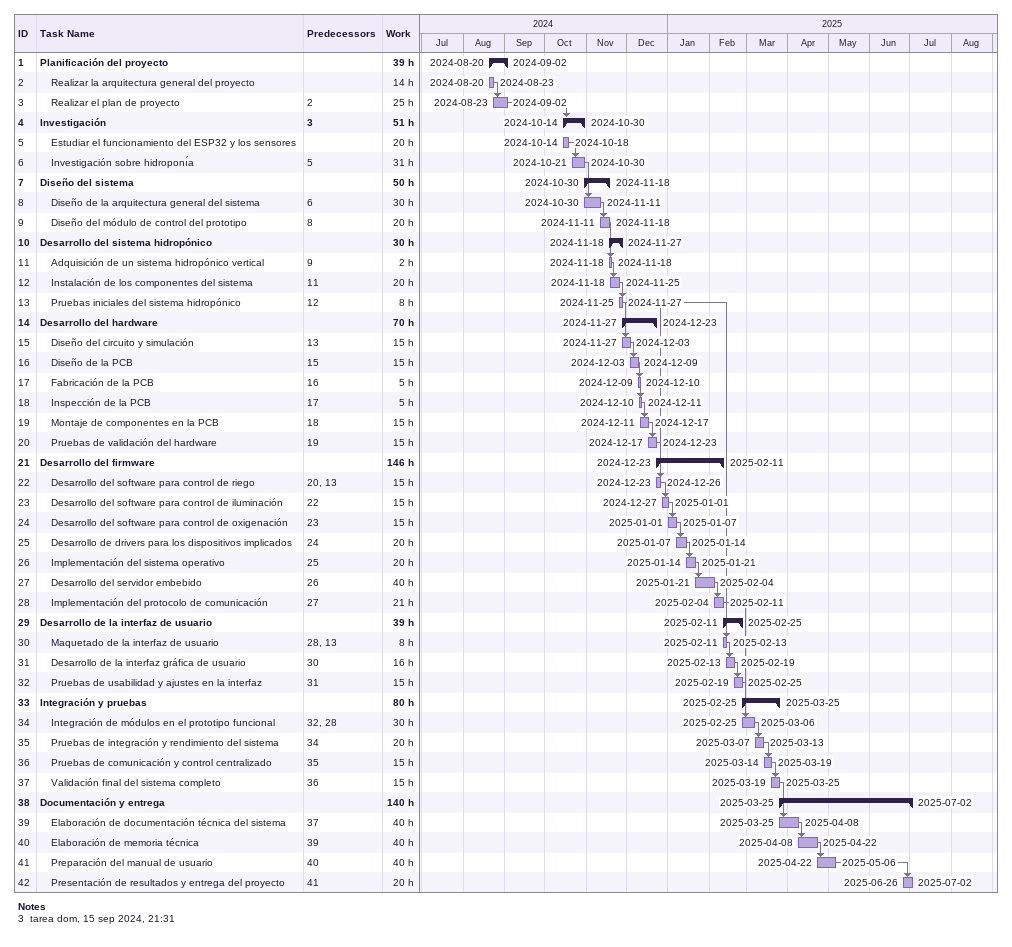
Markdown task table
| ID | Level | Task | Start | Finish | Predecessors | Work (h) |
|---|---|---|---|---|---|---|
| 1 | 1 | **Planificación del proyecto** | 2024-08-20 | 2024-09-02 |  | 39 |
| 2 | 2 | Realizar la arquitectura general del proyecto | 2024-08-20 | 2024-08-23 |  | 14 |
| 3 | 2 | Realizar el plan de proyecto | 2024-08-23 | 2024-09-02 | 2 | 25 |
| 4 | 1 | **Investigación** | 2024-10-14 | 2024-10-30 | 3 | 51 |
| 5 | 2 | Estudiar el funcionamiento del ESP32 y los sensores | 2024-10-14 | 2024-10-18 |  | 20 |
| 6 | 2 | Investigación sobre hidroponı́a | 2024-10-21 | 2024-10-30 | 5 | 31 |
| 7 | 1 | **Diseño del sistema** | 2024-10-30 | 2024-11-18 |  | 50 |
| 8 | 2 | Diseño de la arquitectura general del sistema | 2024-10-30 | 2024-11-11 | 6 | 30 |
| 9 | 2 | Diseño del módulo de control del prototipo | 2024-11-11 | 2024-11-18 | 8 | 20 |
| 10 | 1 | **Desarrollo del sistema hidropónico** | 2024-11-18 | 2024-11-27 |  | 30 |
| 11 | 2 | Adquisición de un sistema hidropónico vertical | 2024-11-18 | 2024-11-18 | 9 | 2 |
| 12 | 2 | Instalación de los componentes del sistema | 2024-11-18 | 2024-11-25 | 11 | 20 |
| 13 | 2 | Pruebas iniciales del sistema hidropónico | 2024-11-25 | 2024-11-27 | 12 | 8 |
| 14 | 1 | **Desarrollo del hardware** | 2024-11-27 | 2024-12-23 |  | 70 |
| 15 | 2 | Diseño del circuito y simulación | 2024-11-27 | 2024-12-03 | 13 | 15 |
| 16 | 2 | Diseño de la PCB | 2024-12-03 | 2024-12-09 | 15 | 15 |
| 17 | 2 | Fabricación de la PCB | 2024-12-09 | 2024-12-10 | 16 | 5 |
| 18 | 2 | Inspección de la PCB | 2024-12-10 | 2024-12-11 | 17 | 5 |
| 19 | 2 | Montaje de componentes en la PCB | 2024-12-11 | 2024-12-17 | 18 | 15 |
| 20 | 2 | Pruebas de validación del hardware | 2024-12-17 | 2024-12-23 | 19 | 15 |
| 21 | 1 | **Desarrollo del firmware** | 2024-12-23 | 2025-02-11 |  | 146 |
| 22 | 2 | Desarrollo del software para control de riego | 2024-12-23 | 2024-12-26 | 20, 13 | 15 |
| 23 | 2 | Desarrollo del software para control de iluminación | 2024-12-27 | 2025-01-01 | 22 | 15 |
| 24 | 2 | Desarrollo del software para control de oxigenación | 2025-01-01 | 2025-01-07 | 23 | 15 |
| 25 | 2 | Desarrollo de drivers para los dispositivos implicados | 2025-01-07 | 2025-01-14 | 24 | 20 |
| 26 | 2 | Implementación del sistema operativo | 2025-01-14 | 2025-01-21 | 25 | 20 |
| 27 | 2 | Desarrollo del servidor embebido | 2025-01-21 | 2025-02-04 | 26 | 40 |
| 28 | 2 | Implementación del protocolo de comunicación | 2025-02-04 | 2025-02-11 | 27 | 21 |
| 29 | 1 | **Desarrollo de la interfaz de usuario** | 2025-02-11 | 2025-02-25 |  | 39 |
| 30 | 2 | Maquetado de la interfaz de usuario | 2025-02-11 | 2025-02-13 | 28, 13 | 8 |
| 31 | 2 | Desarrollo de la interfaz gráfica de usuario | 2025-02-13 | 2025-02-19 | 30 | 16 |
| 32 | 2 | Pruebas de usabilidad y ajustes en la interfaz | 2025-02-19 | 2025-02-25 | 31 | 15 |
| 33 | 1 | **Integración y pruebas** | 2025-02-25 | 2025-03-25 |  | 80 |
| 34 | 2 | Integración de módulos en el prototipo funcional | 2025-02-25 | 2025-03-06 | 32, 28 | 30 |
| 35 | 2 | Pruebas de integración y rendimiento del sistema | 2025-03-07 | 2025-03-13 | 34 | 20 |
| 36 | 2 | Pruebas de comunicación y control centralizado | 2025-03-14 | 2025-03-19 | 35 | 15 |
| 37 | 2 | Validación final del sistema completo | 2025-03-19 | 2025-03-25 | 36 | 15 |
| 38 | 1 | **Documentación y entrega** | 2025-03-25 | 2025-07-02 |  | 140 |
| 39 | 2 | Elaboración de documentación técnica del sistema | 2025-03-25 | 2025-04-08 | 37 | 40 |
| 40 | 2 | Elaboración de memoria técnica | 2025-04-08 | 2025-04-22 | 39 | 40 |
| 41 | 2 | Preparación del manual de usuario | 2025-04-22 | 2025-05-06 | 40 | 40 |
| 42 | 2 | Presentación de resultados y entrega del proyecto | 2025-06-26 | 2025-07-02 | 41 | 20 |

Notes
- 3: tarea dom, 15 sep 2024, 21:31
